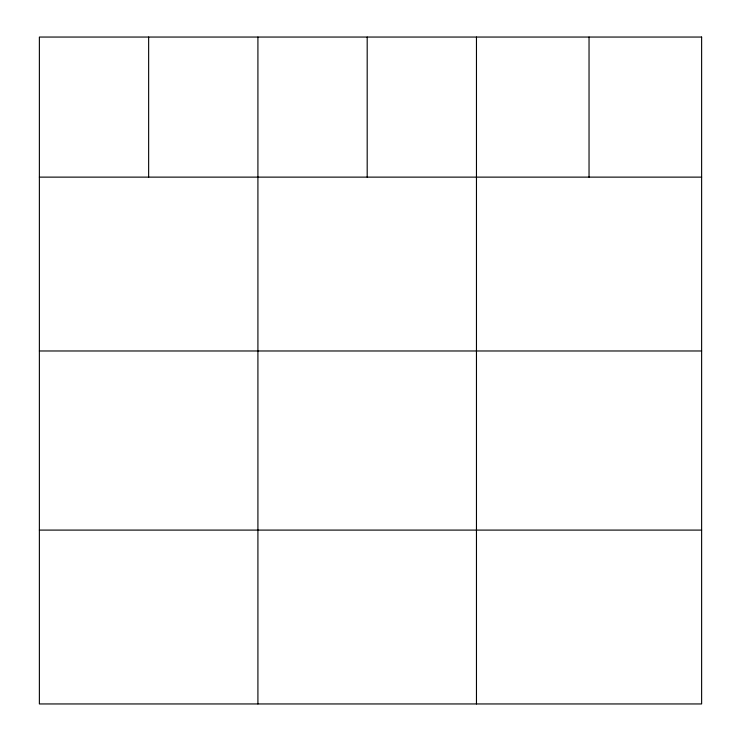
<?xml version="1.0" encoding="UTF-8"?>
<svg xmlns="http://www.w3.org/2000/svg" width="741" height="741" viewBox="0 0 741 741"><rect width="100%" height="100%" fill="white"/><g stroke="black" fill="none" stroke-linecap="round" stroke-linejoin="round"><path stroke-width="1.11" d="M39.375 177.127L701.625 177.127M39.375 350.975L701.625 350.975M39.375 530.093L701.625 530.093M589.039 37.05L589.039 177.127M476.463 37.05L476.463 703.95M367.193 37.05L367.193 177.127M257.914 37.05L257.914 703.95M148.645 37.05L148.645 177.127M701.625 37.05L39.375 37.05L39.375 703.95L701.625 703.95L701.625 37.05"/></g></svg>
